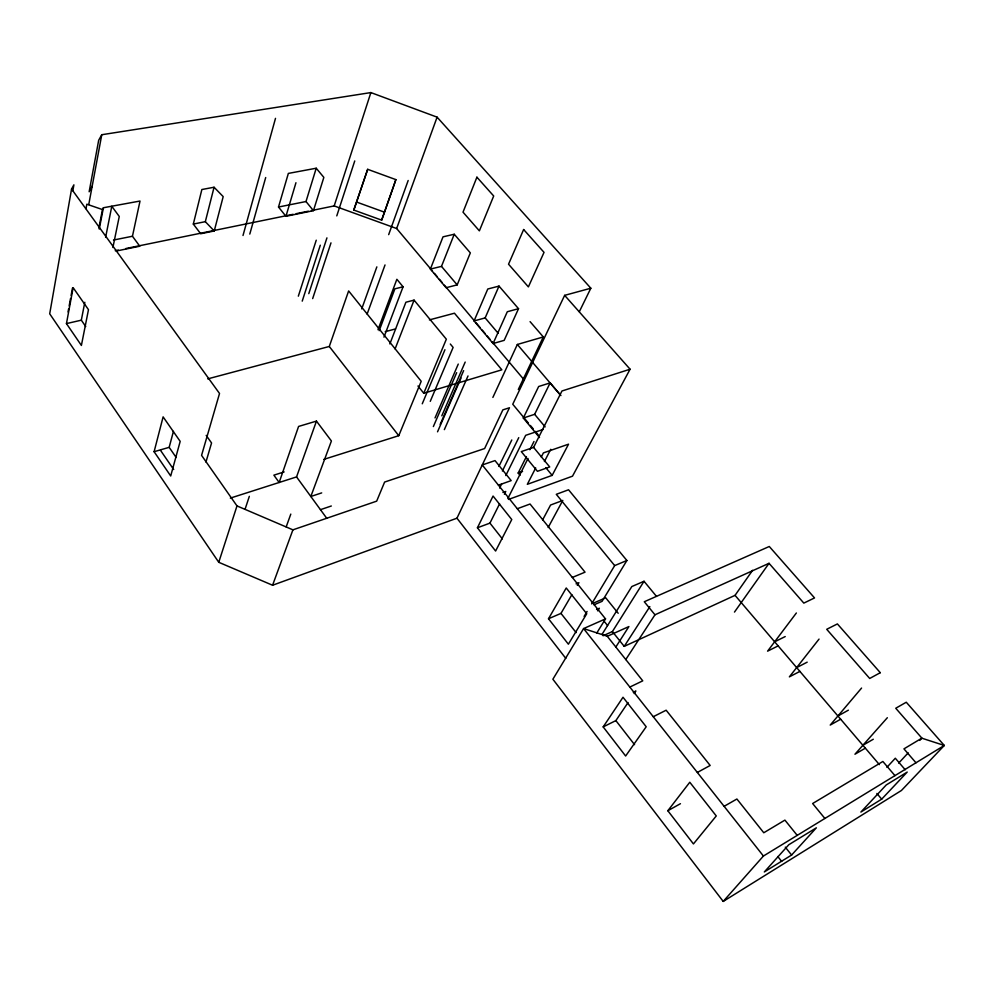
<?xml version="1.0" encoding="UTF-8"?>
<svg xmlns="http://www.w3.org/2000/svg" width="994" height="994" viewBox="0 0 994 994"><rect width="100%" height="100%" fill="white"/><g stroke="black" fill="none" stroke-linecap="round" stroke-linejoin="round"><path stroke-width="1.49" d="M71.568 189.034L49.7 313.793L218.755 562.293L272.58 585.242L456.954 518.197L509.462 407.764L502.865 409.863L484.625 448.542L384.616 482.053L376.676 501.15L292.919 529.839L236.994 505.921L201.571 455.364L219.525 393.487L71.568 189.034L73.891 184.847L72.848 190.798M86.006 208.665L86.838 204.192L102.457 209.572L103.413 207.746L140.017 201.037L132.45 236.249L139.781 246.214L116.385 251.01M68.052 311.93L68.598 308.935M69.158 305.941L70.549 298.461M71.108 295.466L72.5 287.987M66.449 323.597L73.146 287.664L88.478 309.681L81.396 345.44L66.449 323.597L81.322 320.18L84.813 302.288M88.764 204.515L101.773 134.724L370.874 92.579L437.099 117.155L590.834 288.223L579.303 311.756M98.891 227.85L102.457 209.572M99.251 229.067L103.413 207.746M105.6 237.367L111.788 206.292L119.268 216.468L112.906 247.481M193.321 224.072L201.869 189.519L214.07 187.245L223.19 196.613L214.244 230.968L200.689 233.752L193.321 224.072L205.323 221.674L214.244 230.968M205.323 221.674L214.07 187.245M154.107 451.711L163.115 416.871L180.187 441.373L170.707 475.977L154.107 451.711L169.166 447.337L173.428 431.421M243.008 235.503L275.5 118.361M249.792 234.087L265.696 177.528M278.506 207.025L288.347 173.416L316.229 168.222L323.845 177.392L313.445 210.666L285.937 216.294L278.506 207.025L306.003 201.533L316.229 168.222M205.957 462.036L211.56 442.964L206.193 435.384M285.937 216.294L295.951 182.722M298.337 296.175L316.241 240.2M302.226 301.132L320.292 245.22M218.755 562.293L236.994 505.921M311.383 210.579L334.183 205.92L370.874 92.579M308.786 293.652L326.939 237.864M336.78 215.884L354.746 160.941M312.675 298.585L330.99 242.859M245.046 509.326L249.332 496.341M353.802 210.057L367.681 169.315L395.861 179.616L393.177 187.568L381.671 220.146L353.802 210.057L367.681 169.315M381.671 220.146L395.861 179.616M207.746 378.876L329.287 346.471L348.633 290.931L421.207 381.298L398.756 435.695L323.82 459.377M230.347 498.106L296.547 476.921L316.465 421.108L331.412 440.988L310.824 496.491L321.696 492.9M361.729 308.885L376.85 266.877M388.679 234.634L408.174 180.486M286.173 526.919L290.807 514.097M432.465 271.039L396.643 228.521L437.099 117.155M367.121 314.079L385.026 264.938M272.58 585.242L292.919 529.839M377.993 329.71L396.867 279.277L403.067 286.794L383.957 337.152M379.199 330.654L394.891 288.819L403.067 286.794M389.859 343.936L405.9 302.226L414.076 300.138L446.343 339.202L423.767 393.251L417.977 386.007M395.103 348.919L414.076 300.138M430.39 269.076L443.013 236.833L454.246 234.249L470.336 252.886L457.178 284.893L446.095 287.713L430.39 269.076L441.485 266.38L454.246 234.249M422.264 403.788L444.939 349.726M430.253 401.352L453.115 347.415L450.319 344.023M474.063 320.938L487.781 289.005L499.013 286.098L518.52 308.687L504.182 340.358L493.099 343.526L474.063 320.938L485.159 317.906L499.013 286.098M435.024 417.927L458.259 364.077M433.359 426.563L456.668 372.688M441.808 415.815L465.192 362.064M440.18 424.401L463.639 370.638M437.534 431.818L461.03 378.018M444.355 429.632L468.012 375.943M493.099 343.526L507.3 311.743L518.52 308.687M492.875 397.426L517.34 344.471L543.308 336.941L530.075 321.634M518.309 389.486L543.308 336.941M590.834 288.223L564.642 295.355L512.755 404.235L528.435 423.109M498.901 466.434L511.786 439.982M539.518 437.559L523.304 418.027L538.661 386.504L550.142 382.901L560.914 395.562M502.392 470.994L518.756 437.646M477.431 527.777L493.061 496.043L511.761 519.539L495.608 551.036L477.431 527.777L489.943 523.117L499.572 503.859M523.304 418.027L534.635 414.324L550.142 382.901M499.622 488.042L501.684 483.879M505.797 475.554L525.677 435.322L543.084 429.483M504.38 494.229L505.747 491.483L502.927 492.49M519.999 475.281L518.172 473.032L526.422 456.594M529.852 449.735L533.977 441.51M507.822 498.566L528.013 458.458M533.579 447.387L549.719 466.944L537.443 471.305L521.291 451.599L533.579 447.387L561.958 390.99L630.084 369.221L564.642 295.355M535.704 467.925L527.329 484.314L552.155 475.38L568.531 444.181L543.395 452.904L541.295 457.004M544.414 461.551L550.726 449.3M542.6 519.961L550.577 505.027L562.79 500.454L548.154 527.528M630.084 369.221L572.507 476.176L508.58 499.423M92.181 186.139L89.149 191.767L98.679 140.266L101.773 134.724M548.502 618.753L566.232 587.988L586.733 613.745L568.382 644.199L548.502 618.753L560.976 613.385L571.873 594.71M577.328 585.367L578.881 582.708L576.073 583.876M584.112 616.404L587.081 611.472M591.641 603.892L614.677 565.598L626.891 560.504L568.556 489.781L556.292 494.316L614.677 565.598M626.891 560.504L602.066 601.333L594.052 604.799M597.754 610.888L599.357 608.241L596.549 609.471M596.723 633.116L605.52 618.877L482.264 464.968L495.012 460.595L511.177 480.624L498.429 485.159M602.041 634.371L631.836 586.535L644.025 581.279L656.475 596.363M603.097 635.762L612.391 631.575L644.025 581.279M615.783 647.106L628.904 626.555L607.284 636.309L642.745 680.84L629.836 687.065M612.391 631.575L624.22 646.373L649.852 606.613M625.773 659.544L654.971 614.789L769.033 563.312L803.823 603.109L814.533 597.928L769.281 546.489L644.286 601.743L654.971 614.789M603.184 726.9L623.014 697.254L646.199 726.763L625.636 756.012L603.184 726.9L615.87 720.6L628.046 702.584M634.135 693.576L635.874 691.004L633.302 692.259M624.22 646.373L735.051 595.344L752.607 570.295M734.479 612.08L769.033 563.312M796.368 612.987L767.592 651.157L778.14 645.889M667.831 810.731L689.786 782.253L716.264 815.95L693.439 843.931L667.831 810.731L680.443 803.699M819.044 639.092L789.373 676.864L799.897 671.397M861.574 688.059L830.226 725.073L840.675 719.221M605.52 618.877L583.59 628.581L552.875 679.225L723.21 901.421L763.417 856.033L944.3 745.463L906.267 702.236L895.743 708.25L921.873 738.132L919.773 740.406M887.344 717.718L854.952 754.235L865.352 748.159M791.597 855.039L816.36 827.828L788.789 844.738L764.311 871.962L791.597 855.039L785.297 847.149M886.921 767.318L895.308 758.236L905.223 769.766M898.7 763.081L908.181 752.88M881.69 799.151L907.211 772.077L886.25 784.937L860.879 812.061L881.69 799.151L876.882 793.461M723.21 901.421L901.434 790.479L944.3 745.463L921.811 738.182L903.944 748.867L915.983 762.783M862.867 745.301L873.291 739.238M724.129 806.32L736.902 799.014L763.777 832.761L784.912 820.112L797.213 835.37M837.892 716.015L848.367 710.176M697.353 772.45L710.163 765.467L666.154 710.213L653.269 716.699M796.641 667.62L807.19 662.166M774.637 641.813L785.223 636.558M593.033 603.283L605.719 597.804L618.193 613.286M572.333 577.439L585.031 572.171L530.051 504.02L517.302 508.729M518.172 473.032L522.558 471.479M320.441 509.673L331.325 505.996M284.147 471.914L273.872 475.157L279.165 482.488L298.585 426.438L316.465 421.108M423.767 393.251L501.846 369.818L454.457 313.209L429.408 319.894M385.212 331.685L395.525 328.927M115.254 250.699L118.298 250.078M125.89 248.525L293.131 214.306M296.175 213.685L308.339 211.2M113.478 240.051L132.45 236.249M607.359 636.272L583.59 628.581L763.417 856.033M356.684 202.093L384.38 212.144M334.183 205.92L396.643 228.521M894.96 775.631L882.871 761.479L812.632 803.525L824.883 818.46M735.051 595.344L879.379 764.622M517.34 344.471L560.343 394.991M441.485 266.38L457.178 284.893M485.159 317.906L498.168 333.263M434.453 273.4L437.435 276.941M439.423 279.314L442.405 282.855M444.393 285.216L474.25 320.64M476.238 323.013L480.214 327.734M482.202 330.095L485.184 333.636M487.184 335.997L490.166 339.538M492.154 341.899L523.987 379.696M534.635 414.324L545.122 426.873M530.386 425.469L533.331 429.01M535.281 431.359L538.226 434.9M545.756 467.602L552.155 475.38M306.003 201.533L313.445 210.666M603.756 620.778L607.595 625.574M777.805 856.542L781.669 861.4M489.943 523.117L502.38 538.91M560.976 613.385L576.122 632.619M329.287 346.471L398.756 435.695M615.87 720.6L634.557 744.655M456.954 518.197L565.797 658.376M296.547 476.921L326.79 518.359M81.322 320.18L85.733 326.554M169.166 447.337L176.174 457.476M160.531 450.381L173.689 469.528M476.909 177.193L463.018 212.169L479.369 230.857L493.695 195.992L476.909 177.193M523.639 229.527L508.543 264.205L528.386 286.893L544.029 252.364L523.639 229.527M880.286 672.689L869.7 678.467L826.722 629.301L837.395 623.921L880.286 672.689"/></g></svg>
